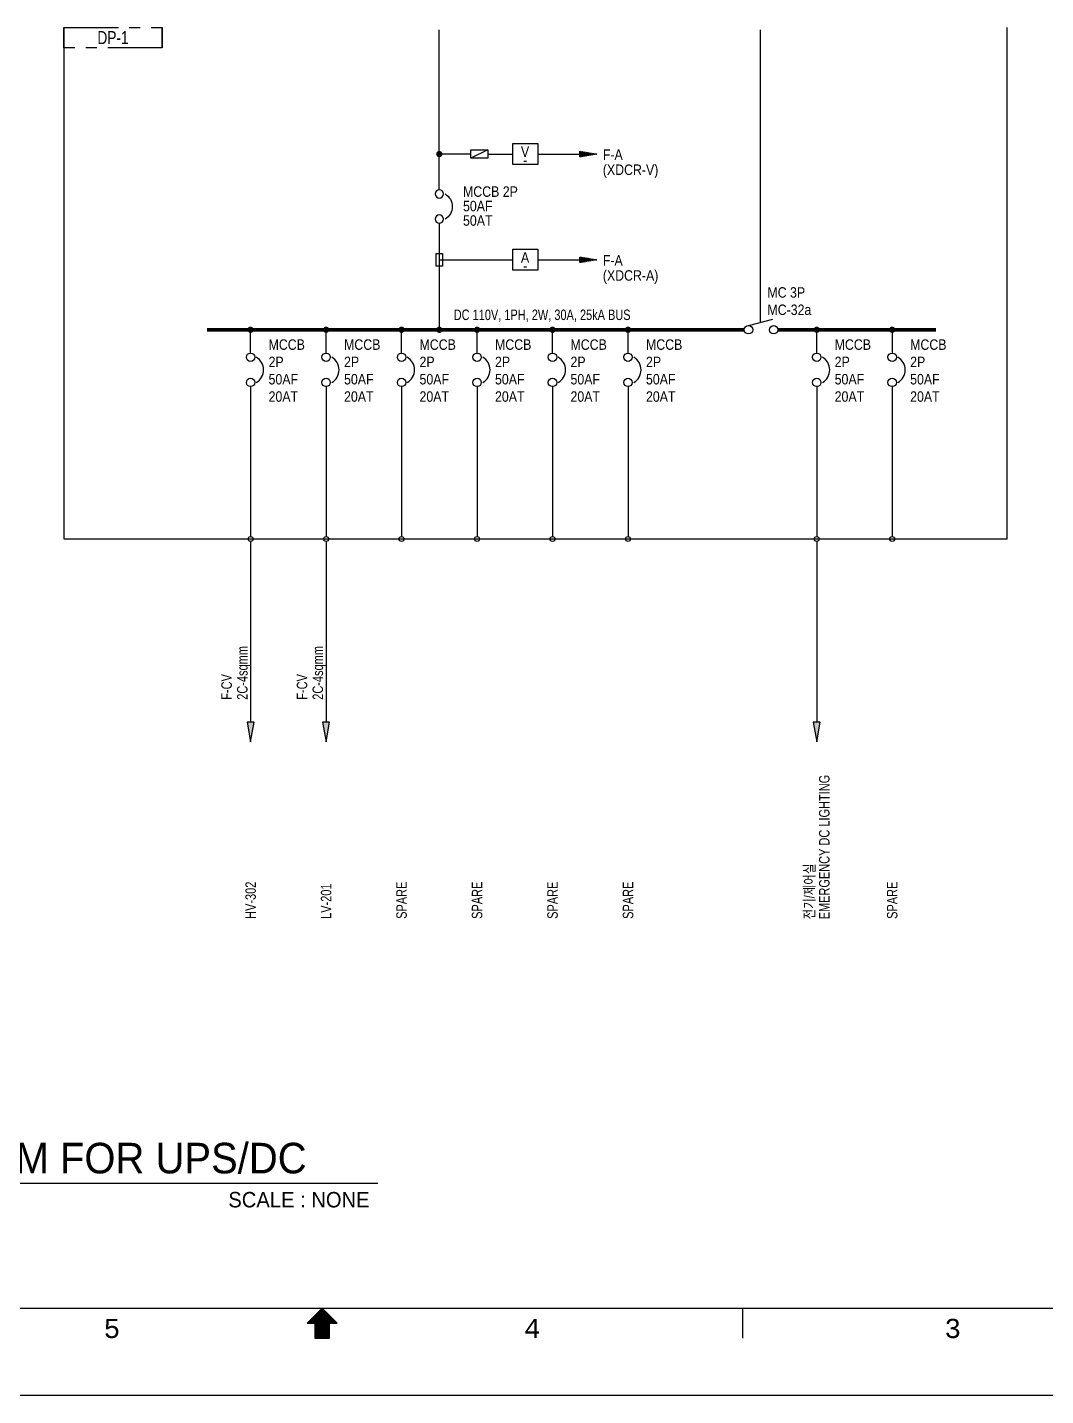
# Model space of a CAD drawing. Header units: feet. Extents: x 1 to 168002, y -59383 to 29717.
# Drawn here: x 60377 to 72033, y -59383 to -43730 of the extents above; entities that cross this region are included whole.
import ezdxf
from ezdxf.enums import TextEntityAlignment as Align
from ezdxf.lldxf.tags import DXFTag

# ---------------------------------------------------------------- set-up
doc = ezdxf.new("R2010")
doc.units = ezdxf.units.FT
doc.header["$LTSCALE"] = 50
doc.header["$MEASUREMENT"] = 0
for name, pattern in [('CONTINU', [0]), ('HIDDEN', [0.375, 0.25, -0.125]), ('PHANTOM', [2.5, 1.25, -0.25, 0.25, -0.25, 0.25, -0.25])]:
    doc.linetypes.add(name, pattern=pattern)
doc.layers.get('0').update_dxf_attribs({"linetype": 'CONTINUOUS'})
for name, color, linetype in [('BASE', 7, 'CONTINUOUS'), ('E-BUS', 6, 'CONTINUOUS'), ('E-PNL', 1, 'CEN50'), ('E-Pow', 4, 'CONTINUOUS'), ('E-SYM0', 3, 'CONTINUOUS'), ('E-SYM2', 3, 'CONTINUOUS'), ('E-Text-1', 2, 'CONTINUOUS'), ('E-Text-2', 4, 'CONTINUOUS'), ('E-Wire01', 7, 'CONTINUOUS'), ('EQIP', 1, 'CONTINUOUS'), ('TEXT', 7, 'CONTINUOUS'), ('WIRE', 3, 'CONTINUOUS')]:
    doc.layers.add(name, color=color, linetype=linetype)
doc.layers.add('Border', color=7, linetype='CONTINUOUS', lineweight=0)
doc.styles.add('TB-1$0$MONOTXT', font='monotxt_.ttf')
doc.styles.add('돋움', font='')
doc.styles.get('돋움').set_extended_font_data('Dotum')
tags = doc.linetypes.add('CEN50', pattern=[56, 50, -2, 2, -2]).pattern_tags.tags
tags[10:11] = [DXFTag(74, 4), DXFTag(75, 0), DXFTag(340, '0'), DXFTag(46, 1.0), DXFTag(50, 0.0), DXFTag(44, 0.0), DXFTag(45, 0.0)]
tags[8:9] = [DXFTag(74, 4), DXFTag(75, 0), DXFTag(340, '0'), DXFTag(46, 1.0), DXFTag(50, 0.0), DXFTag(44, 0.0), DXFTag(45, 0.0)]
tags[6:7] = [DXFTag(74, 4), DXFTag(75, 0), DXFTag(340, '0'), DXFTag(46, 1.0), DXFTag(50, 0.0), DXFTag(44, 0.0), DXFTag(45, 0.0)]
tags[4:5] = [DXFTag(74, 4), DXFTag(75, 0), DXFTag(340, '0'), DXFTag(46, 1.0), DXFTag(50, 0.0), DXFTag(44, 0.0), DXFTag(45, 0.0)]

# ---------------------------------------------------------------- blocks, each defined once
blk = doc.blocks.new('FORMAT')
at = {"layer": 'Border', "color": 0, "linetype": 'Continuous', "lineweight": 25}
for p, q in [((2500, 1000), (41000, 1000)), ((21750, 1000), (21580, 830)), ((21691, 942), (21691, 659)), ((21701, 951), (21701, 659)), ((21711, 961), (21711, 659)), ((21720, 971), (21720, 659)), ((21730, 980), (21730, 659)), ((21740, 990), (21740, 659)), ((21920, 830), (21750, 1000)), ((21750, 1000), (21750, 659)), ((21759, 990), (21759, 659)), ((21769, 981), (21769, 659)), ((21779, 971), (21779, 659)), ((21789, 961), (21789, 659)), ((21798, 952), (21798, 659)), ((21808, 942), (21808, 659)), ((26562, 1000), (26562, 659)), ((21580, 830), (21665, 830)), ((21584, 835), (21584, 830)), ((21594, 844), (21594, 830)), ((21604, 854), (21604, 830)), ((21614, 864), (21614, 830)), ((21623, 873), (21623, 830)), ((21633, 883), (21633, 830)), ((21643, 893), (21643, 830)), ((21652, 903), (21652, 830)), ((21662, 912), (21662, 830)), ((21665, 830), (21665, 659)), ((21672, 922), (21672, 659)), ((21682, 932), (21682, 659)), ((21818, 932), (21818, 659)), ((21827, 922), (21827, 659)), ((21835, 659), (21835, 830)), ((21835, 830), (21920, 830)), ((21837, 913), (21837, 830)), ((21847, 903), (21847, 830)), ((21857, 893), (21857, 830)), ((21866, 883), (21866, 830)), ((21876, 874), (21876, 830)), ((21886, 864), (21886, 830)), ((21895, 854), (21895, 830)), ((21905, 845), (21905, 830)), ((21915, 835), (21915, 830)), ((21665, 659), (21835, 659))]:
    blk.add_line(p, q, dxfattribs=at)
blk.add_lwpolyline([(0, 0), (0, 29700), (42000, 29700), (42000, 0)], close=True, dxfattribs=at)
at = {"layer": 'Border', "color": 0, "linetype": 'Continuous', "lineweight": 25, "style": 'TB-1$0$MONOTXT'}
for s, p in [('5', (19343, 878)), ('4', (24155, 878)), ('3', (28968, 878))]:
    blk.add_text(s, height=219, dxfattribs=at).set_placement(p, align=Align.TOP_CENTER)
blk = doc.blocks.new('TITLE')
at = {"xscale": 0.01, "yscale": 0.01, "zscale": 0.01}
blk.add_blockref('FORMAT', (0, 0), dxfattribs=at)
blk = doc.blocks.new('117')
at = {"layer": 'E-SYM2'}
for centre in [(0, 6), (0, 0)]:
    blk.add_circle(centre, 1, dxfattribs=at)
blk.add_arc((-0.36, 3), 3.46, 299.9147, 60.0853, dxfattribs=at)
blk = doc.blocks.new('A$C1F1908AF')
at = {"layer": 'E-Pow'}
h = blk.add_hatch(color=7, dxfattribs=at)
h.dxf.hatch_style = 1
h.paths.add_polyline_path([(500, 88), (0, 0), (500, -88)])
at = {"layer": 'E-Pow', "color": 7}
blk.add_lwpolyline([(500, 88), (0, 0), (500, -88)], close=True, dxfattribs=at)

msp = doc.modelspace()

# ---------------------------------------------------------------- linework, layer by layer
at = {"ltscale": 3}
msp.add_line((65116.1, -46389, 0.1), (65932.4, -46389, 0.1), dxfattribs=at)
at = {"color": 1}
msp.add_line((55283.9, -56953, 0.1), (64388.7, -56953, 0.1), dxfattribs=at)
at = {"color": 4, "ltscale": 3, "elevation": 0.1}
msp.add_lwpolyline([(70276.1, -47189.2), (70276.1, -47455.9)], dxfattribs=at)
at = {"layer": 'BASE', "color": 1, "linetype": 'PHANTOM', "ltscale": 10}
for q in [(61921, -43729.7, 0.1), (60793.5, -43963.9, 0.1)]:
    msp.add_line((61921, -43963.9, 0.1), q, dxfattribs=at)
at = {"layer": 'BASE', "color": 1, "linetype": 'PHANTOM', "ltscale": 10, "elevation": 0.1}
msp.add_lwpolyline([(61921, -43963.9), (60793.5, -43963.9), (60793.5, -43729.7), (61921, -43729.7)], close=True, dxfattribs=at)
at = {"layer": 'E-BUS', "const_width": 42.9, "elevation": 0.1}
for points in [[(62432.1, -47189.2), (68583.4, -47189.2)], [(68967.4, -47189.2), (70776.1, -47189.2)]]:
    msp.add_lwpolyline(points, dxfattribs=at)
at = {"layer": 'E-PNL', "ltscale": 0.1}
for p, q in [((60793.5, -43729.7, 0.1), (60793.5, -49582.5, 0.1)), ((71591.3, -49582.5, 0.1), (71591.3, -43729.7, 0.1)), ((60793.5, -49582.5, 0.1), (71591.3, -49582.5, 0.1))]:
    msp.add_line(p, q, dxfattribs=at)
at = {"layer": 'E-Pow'}
for p, q in [((62932.1, -49610.6, 0.1), (62932.1, -51678.9, 0.1)), ((63796.1, -49610.6, 0.1), (63796.1, -51678.9, 0.1)), ((69412.1, -49610.6, 0.1), (69412.1, -51678.9, 0.1))]:
    msp.add_line(p, q, dxfattribs=at)
at = {"layer": 'E-SYM2'}
for p, q in [((65092.1, -46269, 0.1), (65092.1, -46509, 0.1)), ((65092.1, -46389, 0.1), (65176.1, -46389, 0.1))]:
    msp.add_line(p, q, dxfattribs=at)
at = {"layer": 'E-SYM2', "elevation": 0.1}
for points in [[(65932.4, -45059.4), (66220.4, -45059.4), (66220.4, -45299.4), (65932.4, -45299.4)], [(65056.1, -46461), (65056.1, -46317), (65128.1, -46317), (65128.1, -46461)], [(65932.4, -46269), (66220.4, -46269), (66220.4, -46509), (65932.4, -46509)]]:
    msp.add_lwpolyline(points, close=True, dxfattribs=at)
msp.add_lwpolyline([(65646.4, -45131.4), (65454.4, -45227.4), (65454.4, -45131.4), (65646.4, -45131.4), (65646.4, -45227.4), (65454.4, -45227.4)], dxfattribs=at)
at = {"layer": 'E-Wire01', "linetype": 'HIDDEN', "ltscale": 0.6}
for p, q in [((68770.5, -47103.9, 0.1), (68770.5, -43758.5, 0.1)), ((66220.4, -45179.4, 0.1), (66701.6, -45179.4, 0.1)), ((66701.6, -45147.4, 0.1), (66893.6, -45179.4, 0.1)), ((66701.6, -45211.4, 0.1), (66701.6, -45147.4, 0.1)), ((66893.6, -45179.4, 0.1), (66701.6, -45211.4, 0.1)), ((66220.4, -46389, 0.1), (66701.6, -46389, 0.1)), ((66701.6, -46357, 0.1), (66893.6, -46389, 0.1)), ((66701.6, -46421, 0.1), (66701.6, -46357, 0.1)), ((66893.6, -46389, 0.1), (66701.6, -46421, 0.1))]:
    msp.add_line(p, q, dxfattribs=at)
for points in [[(66893.6, -45179.4, 0.1), (66701.6, -45211.4, 0.1), (66701.6, -45147.4, 0.1)], [(66893.6, -46389, 0.1), (66701.6, -46421, 0.1), (66701.6, -46357, 0.1)]]:
    msp.add_solid(points, dxfattribs=at)
at = {"layer": 'EQIP', "color": 1}
msp.add_line((68631.4, -47141.2, 0.1), (68909.6, -47066.7, 0.1), dxfattribs=at)
at = {"layer": 'EQIP', "const_width": 36, "elevation": 0.1}
for points in [[(65074.1, -45179.4, 1), (65110.1, -45179.4, 1)], [(65074.1, -45179.4, 1), (65110.1, -45179.4, 1)], [(62914.1, -47189.2, 1), (62950.1, -47189.2, 1)], [(63778.1, -47189.2, 1), (63814.1, -47189.2, 1)], [(64642.1, -47189.2, 1), (64678.1, -47189.2, 1)], [(65074.1, -47189.2, 1), (65110.1, -47189.2, 1)], [(65506.1, -47189.2, 1), (65542.1, -47189.2, 1)], [(66370.1, -47189.2, 1), (66406.1, -47189.2, 1)], [(67234.1, -47189.2, 1), (67270.1, -47189.2, 1)], [(69394.1, -47189.2, 1), (69430.1, -47189.2, 1)], [(70258.1, -47189.2, 1), (70294.1, -47189.2, 1)]]:
    msp.add_lwpolyline(points, format="xyb", close=True, dxfattribs=at)
at = {"layer": 'EQIP', "color": 1}
for centre in [(68631.4, -47189.2, 0.1), (68919.4, -47189.2, 0.1)]:
    msp.add_circle(centre, 48, dxfattribs=at)
at = {"layer": 'TEXT', "color": 7, "linetype": 'Continuous'}
for p, q in [((65454.4, -45179.4, 0.1), (65092.1, -45179.4, 0.1)), ((65646.4, -45179.4, 0.1), (65932.4, -45179.4, 0.1))]:
    msp.add_line(p, q, dxfattribs=at)
at = {"layer": 'WIRE', "color": 4, "linetype": 'Continuous'}
for p, q in [((65092.1, -45587.6, 0.1), (65092.1, -43758.5, 0.1)), ((65092.1, -45971.6, 0.1), (65092.1, -47189.2, 0.1))]:
    msp.add_line(p, q, dxfattribs=at)
at = {"layer": 'WIRE', "color": 4}
for p, q in [((62932.1, -47455.9, 0.1), (62932.1, -47189.2, 0.1)), ((63796.1, -47455.9, 0.1), (63796.1, -47189.2, 0.1)), ((64660.1, -47455.9, 0.1), (64660.1, -47189.2, 0.1)), ((65524.1, -47455.9, 0.1), (65524.1, -47189.2, 0.1)), ((66388.1, -47455.9, 0.1), (66388.1, -47189.2, 0.1)), ((67252.1, -47455.9, 0.1), (67252.1, -47189.2, 0.1)), ((69412.1, -47455.9, 0.1), (69412.1, -47189.2, 0.1)), ((62932.1, -47839.9, 0.1), (62932.1, -49554.4, 0.1)), ((63796.1, -47839.9, 0.1), (63796.1, -49554.4, 0.1)), ((64660.1, -47839.9, 0.1), (64660.1, -49554.4, 0.1)), ((65524.1, -47839.9, 0.1), (65524.1, -49554.4, 0.1)), ((66388.1, -47839.9, 0.1), (66388.1, -49554.4, 0.1)), ((67252.1, -47839.9, 0.1), (67252.1, -49554.4, 0.1)), ((69412.1, -47839.9, 0.1), (69412.1, -49554.4, 0.1)), ((70276.1, -47839.9, 0.1), (70276.1, -49554.4, 0.1))]:
    msp.add_line(p, q, dxfattribs=at)
at = {"layer": 'WIRE', "color": 4, "linetype": 'Continuous'}
for centre in [(62932.1, -49582.5, 0.1), (63796.1, -49582.5, 0.1), (64660.1, -49582.5, 0.1), (65524.1, -49582.5, 0.1), (66388.1, -49582.5, 0.1), (67252.1, -49582.5, 0.1), (69412.1, -49582.5, 0.1), (70276.1, -49582.5, 0.1)]:
    msp.add_circle(centre, 28.1, dxfattribs=at)

# ---------------------------------------------------------------- block references
at = {"color": 7, "linetype": 'CONTINU', "ltscale": 100, "xscale": 100, "yscale": 100, "zscale": 100}
msp.add_blockref('TITLE', (42001.4, -59383.3, 0.1), dxfattribs=at)
at = {"color": 7, "xscale": -48, "yscale": 48, "zscale": 48, "rotation": 180}
msp.add_blockref('117', (65092.1, -45635.6, 0.1), dxfattribs=at)
at = {"color": 7, "xscale": 48, "yscale": 48, "zscale": 48}
for p in [(62932.1, -47791.9, 0.1), (63796.1, -47791.9, 0.1), (64660.1, -47791.9, 0.1), (65524.1, -47791.9, 0.1), (66388.1, -47791.9, 0.1), (67252.1, -47791.9, 0.1), (69412.1, -47791.9, 0.1), (70276.1, -47791.9, 0.1)]:
    msp.add_blockref('117', p, dxfattribs=at)
at = {"layer": 'E-SYM0', "xscale": 0.4500023775635821, "yscale": 0.4500023775635821, "zscale": 0.4500023775635821, "rotation": 90}
for p in [(62932.1, -51903.9, 0.1), (63796.1, -51903.9, 0.1), (69412.1, -51903.9, 0.1)]:
    msp.add_blockref('A$C1F1908AF', p, dxfattribs=at)

# ---------------------------------------------------------------- texts
at = {"color": 3, "style": '돋움'}
msp.add_text('SINGLE LINE DIAGRAM FOR UPS/DC', height=350, dxfattribs=at).set_placement((55533.9, -56665.9, 0.1), align=Align.MIDDLE_LEFT)
at = {"color": 7, "style": '돋움'}
msp.add_text('SCALE : NONE', height=176.54, dxfattribs=at).set_placement((64294.2, -57053.2, 0.1), align=Align.TOP_RIGHT)
at = {"layer": 'E-Text-1', "style": '돋움', "width": 0.8}
msp.add_text('DP-1', height=150, dxfattribs=at).set_placement((61357.2, -43846.8, 0.1), align=Align.MIDDLE)
at = {"layer": 'E-Text-1', "style": '돋움', "width": 0.9}
for s, p in [('V', (66074, -45212.3, 0.1)), ('-', (66074, -45308.6, 0.1)), ('A', (66074, -46421.9, 0.1)), ('-', (66074, -46518.2, 0.1))]:
    msp.add_text(s, height=120, dxfattribs=at).set_placement(p, align=Align.CENTER)
for s, p in [('F-A', (66963.9, -45245.5, 0.1)), ('(XDCR-V)', (66963.9, -45418.3, 0.1)), ('MCCB 2P', (65363.5, -45668.6, 0.1)), ('50AF', (65363.5, -45833.8, 0.1)), ('50AT', (65363.5, -45999.2, 0.1)), ('F-A', (66963.9, -46455.1, 0.1)), ('(XDCR-A)', (66963.9, -46627.9, 0.1))]:
    msp.add_text(s, height=120, dxfattribs=at).set_placement(p)
for s, p in [('MC 3P', (68847.9, -46762.2, 0.1)), ('MC-32a', (68847.9, -46960.4, 0.1)), ('MCCB', (63137.8, -47358.9, 0.1)), ('MCCB', (64001.8, -47358.9, 0.1)), ('MCCB', (64865.8, -47358.9, 0.1)), ('MCCB', (65729.8, -47358.9, 0.1)), ('MCCB', (66593.8, -47358.9, 0.1)), ('MCCB', (67457.8, -47358.9, 0.1)), ('MCCB', (69617.8, -47358.9, 0.1)), ('MCCB', (70481.8, -47358.9, 0.1)), ('2P', (63137.8, -47557, 0.1)), ('2P', (64001.8, -47557, 0.1)), ('2P', (64865.8, -47557, 0.1)), ('2P', (65729.8, -47557, 0.1)), ('2P', (66593.8, -47557, 0.1)), ('2P', (67457.8, -47557, 0.1)), ('2P', (69617.8, -47557, 0.1)), ('2P', (70481.8, -47557, 0.1)), ('50AF', (63137.8, -47755.1, 0.1)), ('50AF', (64001.8, -47755.1, 0.1)), ('50AF', (64865.8, -47755.1, 0.1)), ('50AF', (65729.8, -47755.1, 0.1)), ('50AF', (66593.8, -47755.1, 0.1)), ('50AF', (67457.8, -47755.1, 0.1)), ('50AF', (69617.8, -47755.1, 0.1)), ('50AF', (70481.8, -47755.1, 0.1)), ('20AT', (63137.8, -47953.2, 0.1)), ('20AT', (64001.8, -47953.2, 0.1)), ('20AT', (64865.8, -47953.2, 0.1)), ('20AT', (65729.8, -47953.2, 0.1)), ('20AT', (66593.8, -47953.2, 0.1)), ('20AT', (67457.8, -47953.2, 0.1)), ('20AT', (69617.8, -47953.2, 0.1)), ('20AT', (70481.8, -47953.2, 0.1))]:
    msp.add_text(s, height=120, dxfattribs=at).set_placement(p, align=Align.MIDDLE_LEFT)
at = {"layer": 'E-Text-1', "style": '돋움', "width": 0.8}
for s, p in [('2C-4sqmm', (62837.1, -51422, 0.1)), ('2C-4sqmm', (63701.1, -51422, 0.1)), ('F-CV', (62656.8, -51422, 0.1)), ('F-CV', (63520.8, -51422, 0.1)), ('EMERGENCY DC LIGHTING', (69498.8, -53934.3, 0.1)), ('전기/제어실', (69327.4, -53934.3, 0.1)), ('HV-302', (62932.1, -53928.9, 0.1)), ('LV-201', (63796.1, -53928.9, 0.1)), ('SPARE', (64660.1, -53928.9, 0.1)), ('SPARE', (65524.1, -53928.9, 0.1)), ('SPARE', (66388.1, -53928.9, 0.1)), ('SPARE', (67252.1, -53928.9, 0.1)), ('SPARE', (70276.1, -53928.9, 0.1))]:
    msp.add_text(s, height=120, rotation=90, dxfattribs=at).set_placement(p, align=Align.MIDDLE_LEFT)
at = {"layer": 'E-Text-2', "style": '돋움', "width": 0.8}
msp.add_text('DC 110V, 1PH, 2W, 30A, 25kA BUS', height=120, dxfattribs=at).set_placement((65257.3, -47078, 0.1))

doc.saveas('drawing.dxf')
